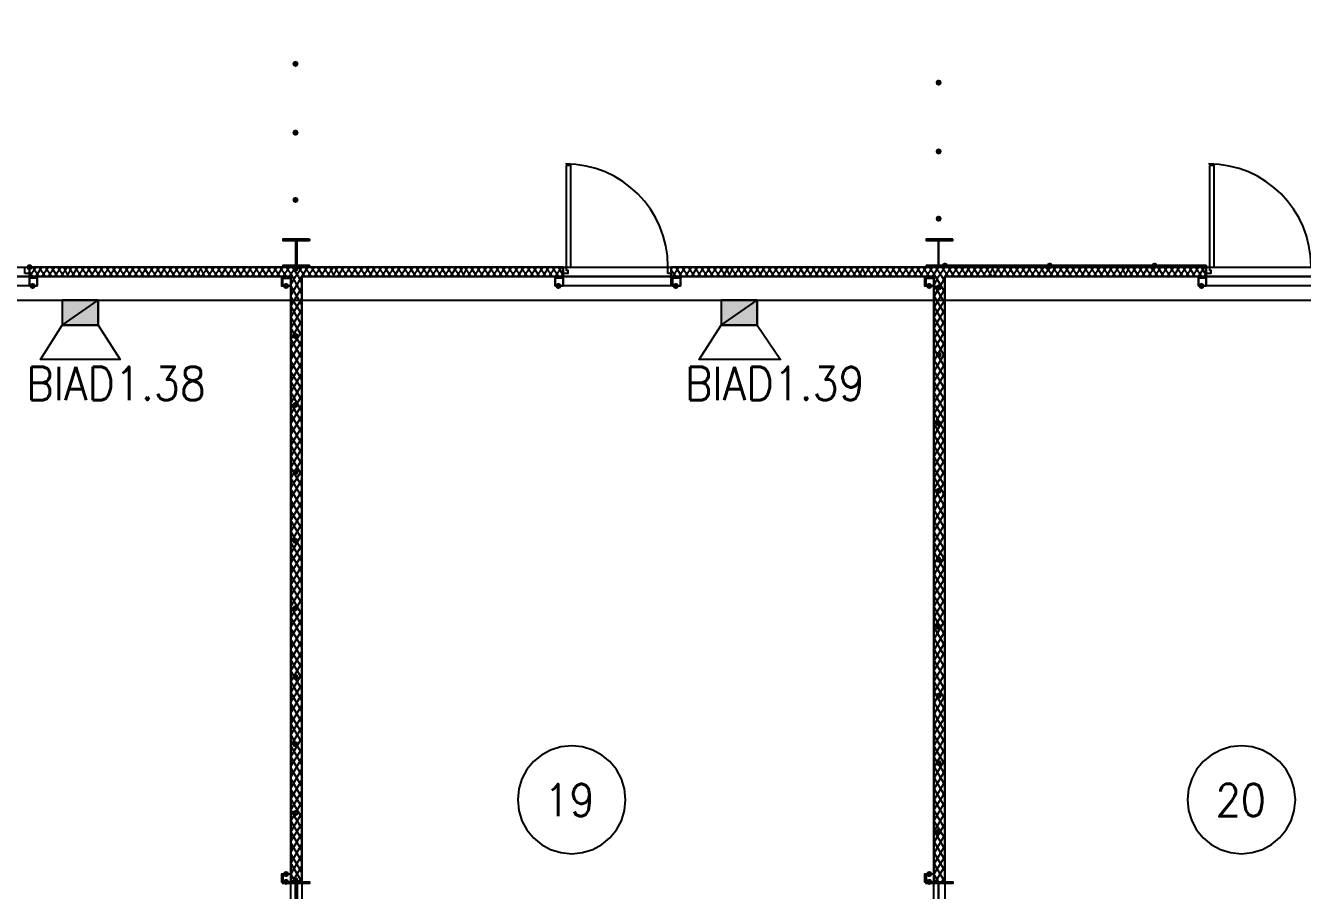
# Model space of a CAD drawing. Header units: millimetres. Extents: x 0 to 420, y 0 to 297.
# Drawn here: x 200.17 to 234.72, y 122.03 to 145.44 of the extents above; entities that cross this region are included whole.
import ezdxf

# ---------------------------------------------------------------- set-up
doc = ezdxf.new("R2010")
doc.units = ezdxf.units.MM
doc.layers.get('0').update_dxf_attribs({"linetype": 'CONTINUOUS'})
doc.styles.get("Standard").update_dxf_attribs({"font": 'STANDARD'})

msp = doc.modelspace()

# ---------------------------------------------------------------- hatches: boundary and pattern name
at = {"true_color": 0x000007}
for points in [[(207.560333, 144.399), (207.535462, 144.339204), (207.475667, 144.314333), (207.415871, 144.339204), (207.391, 144.399), (207.415871, 144.458796), (207.475667, 144.483667), (207.535462, 144.458796)], [(224.959333, 143.891), (224.934463, 143.831204), (224.874667, 143.806333), (224.814871, 143.831204), (224.79, 143.891), (224.814871, 143.950796), (224.874667, 143.975667), (224.934462, 143.950796)], [(207.560333, 142.536333), (207.535462, 142.476537), (207.475667, 142.451667), (207.415871, 142.476537), (207.391, 142.536333), (207.415871, 142.596129), (207.475667, 142.621), (207.535462, 142.596129)], [(224.959333, 142.028333), (224.934463, 141.968537), (224.874667, 141.943667), (224.814871, 141.968537), (224.79, 142.028333), (224.814871, 142.088129), (224.874667, 142.113), (224.934462, 142.088129)], [(207.560333, 140.716), (207.535462, 140.656204), (207.475667, 140.631333), (207.415871, 140.656204), (207.391, 140.716), (207.415871, 140.775796), (207.475667, 140.800667), (207.535462, 140.775796)], [(224.959333, 140.208), (224.934463, 140.148204), (224.874667, 140.123333), (224.814871, 140.148204), (224.79, 140.208), (224.814871, 140.267796), (224.874667, 140.292667), (224.934462, 140.267796)], [(200.363667, 138.895667), (200.338796, 138.835871), (200.279, 138.811), (200.219204, 138.835871), (200.194333, 138.895667), (200.219204, 138.955462), (200.279, 138.980333), (200.338796, 138.955463)], [(207.560333, 138.853333), (207.535462, 138.793537), (207.475667, 138.768667), (207.415871, 138.793537), (207.391, 138.853333), (207.415871, 138.913129), (207.475667, 138.938), (207.535462, 138.913129)], [(200.448333, 138.387667), (200.423463, 138.327871), (200.363667, 138.303), (200.303871, 138.327871), (200.279, 138.387667), (200.303871, 138.447462), (200.363667, 138.472333), (200.423462, 138.447463)], [(207.306333, 138.387667), (207.281462, 138.327871), (207.221667, 138.303), (207.161871, 138.327871), (207.137, 138.387667), (207.161871, 138.447462), (207.221667, 138.472333), (207.281462, 138.447463)], [(214.672333, 138.387667), (214.647462, 138.327871), (214.587667, 138.303), (214.527871, 138.327871), (214.503, 138.387667), (214.527871, 138.447462), (214.587667, 138.472333), (214.647462, 138.447463)], [(217.847333, 138.387667), (217.822462, 138.327871), (217.762667, 138.303), (217.702871, 138.327871), (217.678, 138.387667), (217.702871, 138.447462), (217.762667, 138.472333), (217.822462, 138.447463)], [(224.705333, 138.387667), (224.680462, 138.327871), (224.620667, 138.303), (224.560871, 138.327871), (224.536, 138.387667), (224.560871, 138.447462), (224.620667, 138.472333), (224.680462, 138.447463)], [(224.959333, 138.345333), (224.934463, 138.285537), (224.874667, 138.260667), (224.814871, 138.285537), (224.79, 138.345333), (224.814871, 138.405129), (224.874667, 138.43), (224.934462, 138.405129)], [(232.071333, 138.387667), (232.046462, 138.327871), (231.986667, 138.303), (231.926871, 138.327871), (231.902, 138.387667), (231.926871, 138.447462), (231.986667, 138.472333), (232.046462, 138.447463)], [(207.560333, 137.033), (207.535462, 136.973204), (207.475667, 136.948333), (207.415871, 136.973204), (207.391, 137.033), (207.415871, 137.092796), (207.475667, 137.117667), (207.535462, 137.092796)], [(224.959333, 136.525), (224.934463, 136.465204), (224.874667, 136.440333), (224.814871, 136.465204), (224.79, 136.525), (224.814871, 136.584796), (224.874667, 136.609667), (224.934462, 136.584796)], [(207.560333, 135.170333), (207.535462, 135.110537), (207.475667, 135.085667), (207.415871, 135.110537), (207.391, 135.170333), (207.415871, 135.230129), (207.475667, 135.255), (207.535462, 135.230129)], [(224.959333, 134.662333), (224.934463, 134.602537), (224.874667, 134.577667), (224.814871, 134.602537), (224.79, 134.662333), (224.814871, 134.722129), (224.874667, 134.747), (224.934462, 134.722129)], [(207.560333, 133.35), (207.535462, 133.290204), (207.475667, 133.265333), (207.415871, 133.290204), (207.391, 133.35), (207.415871, 133.409796), (207.475667, 133.434667), (207.535462, 133.409796)], [(224.959333, 132.842), (224.934463, 132.782204), (224.874667, 132.757333), (224.814871, 132.782204), (224.79, 132.842), (224.814871, 132.901796), (224.874667, 132.926667), (224.934462, 132.901796)], [(207.560333, 131.487333), (207.535462, 131.427537), (207.475667, 131.402667), (207.415871, 131.427537), (207.391, 131.487333), (207.415871, 131.547129), (207.475667, 131.572), (207.535462, 131.547129)], [(224.959333, 130.979333), (224.934463, 130.919537), (224.874667, 130.894667), (224.814871, 130.919537), (224.79, 130.979333), (224.814871, 131.039129), (224.874667, 131.064), (224.934462, 131.039129)], [(207.560333, 129.667), (207.535462, 129.607204), (207.475667, 129.582333), (207.415871, 129.607204), (207.391, 129.667), (207.415871, 129.726796), (207.475667, 129.751667), (207.535462, 129.726796)], [(224.959333, 129.159), (224.934463, 129.099204), (224.874667, 129.074333), (224.814871, 129.099204), (224.79, 129.159), (224.814871, 129.218796), (224.874667, 129.243667), (224.934462, 129.218796)], [(207.560333, 127.804333), (207.535462, 127.744537), (207.475667, 127.719667), (207.415871, 127.744537), (207.391, 127.804333), (207.415871, 127.864129), (207.475667, 127.889), (207.535462, 127.864129)], [(224.959333, 127.296333), (224.934463, 127.236538), (224.874667, 127.211667), (224.814871, 127.236538), (224.79, 127.296333), (224.814871, 127.356129), (224.874667, 127.381), (224.934462, 127.356129)], [(207.560333, 125.984), (207.535462, 125.924204), (207.475667, 125.899333), (207.415871, 125.924204), (207.391, 125.984), (207.415871, 126.043796), (207.475667, 126.068667), (207.535462, 126.043796)], [(224.959333, 125.476), (224.934463, 125.416204), (224.874667, 125.391333), (224.814871, 125.416204), (224.79, 125.476), (224.814871, 125.535796), (224.874667, 125.560667), (224.934462, 125.535796)], [(207.560333, 124.121333), (207.535462, 124.061537), (207.475667, 124.036667), (207.415871, 124.061537), (207.391, 124.121333), (207.415871, 124.181129), (207.475667, 124.206), (207.535462, 124.181129)], [(224.959333, 123.613333), (224.934463, 123.553538), (224.874667, 123.528667), (224.814871, 123.553538), (224.79, 123.613333), (224.814871, 123.673129), (224.874667, 123.698), (224.934462, 123.673129)], [(207.306333, 122.470333), (207.281462, 122.410538), (207.221667, 122.385667), (207.161871, 122.410538), (207.137, 122.470333), (207.161871, 122.530129), (207.221667, 122.555), (207.281462, 122.530129)], [(207.306333, 122.258667), (207.281462, 122.198871), (207.221667, 122.174), (207.161871, 122.198871), (207.137, 122.258667), (207.161871, 122.318462), (207.221667, 122.343333), (207.281462, 122.318463)], [(207.560333, 122.301), (207.535462, 122.241204), (207.475667, 122.216333), (207.415871, 122.241204), (207.391, 122.301), (207.415871, 122.360796), (207.475667, 122.385667), (207.535462, 122.360796)], [(224.705333, 122.470333), (224.680462, 122.410538), (224.620667, 122.385667), (224.560871, 122.410538), (224.536, 122.470333), (224.560871, 122.530129), (224.620667, 122.555), (224.680462, 122.530129)], [(224.705333, 122.258667), (224.680462, 122.198871), (224.620667, 122.174), (224.560871, 122.198871), (224.536, 122.258667), (224.560871, 122.318462), (224.620667, 122.343333), (224.680462, 122.318463)]]:
    msp.add_hatch(color=0, dxfattribs=at).paths.add_polyline_path(points, flags=0)
at = {"true_color": 0x0000fe}
for points in [[(225.128667, 138.938), (225.103796, 138.878204), (225.044, 138.853333), (224.984204, 138.878204), (224.959333, 138.938), (224.984204, 138.997796), (225.044, 139.022667), (225.103796, 138.997796)], [(225.128667, 138.938), (225.103796, 138.878204), (225.044, 138.853333), (224.984204, 138.878204), (224.959333, 138.938), (224.984204, 138.997796), (225.044, 139.022667), (225.103796, 138.997796)], [(227.922667, 138.895667), (227.897796, 138.835871), (227.838, 138.811), (227.778204, 138.835871), (227.753333, 138.895667), (227.778204, 138.955462), (227.838, 138.980333), (227.897796, 138.955463)], [(227.965, 138.938), (227.940129, 138.878204), (227.880333, 138.853333), (227.820538, 138.878204), (227.795667, 138.938), (227.820537, 138.997796), (227.880333, 139.022667), (227.940129, 138.997796)], [(230.759, 138.895667), (230.734129, 138.835871), (230.674333, 138.811), (230.614538, 138.835871), (230.589667, 138.895667), (230.614537, 138.955462), (230.674333, 138.980333), (230.734129, 138.955463)], [(230.801333, 138.938), (230.776462, 138.878204), (230.716667, 138.853333), (230.656871, 138.878204), (230.632, 138.938), (230.656871, 138.997796), (230.716667, 139.022667), (230.776462, 138.997796)]]:
    msp.add_hatch(color=0, dxfattribs=at).paths.add_polyline_path(points, flags=0)
at = {"true_color": 0x000007}
h = msp.add_hatch(color=0, dxfattribs=at)
h.paths.add_polyline_path([(232.113667, 138.938), (225.044, 138.938), (232.113667, 138.895667)], flags=0)
h.paths.add_polyline_path([(225.044, 138.938), (232.113667, 138.895667), (225.044, 138.895667)], flags=0)
at = {"true_color": 0x000052}
h = msp.add_hatch(color=0, dxfattribs=at)
h.paths.add_polyline_path([(202.141668, 137.329333), (201.168001, 137.329333), (202.141668, 138.006666)], flags=0)
h.paths.add_polyline_path([(201.168001, 137.329333), (202.141668, 138.006666), (201.168001, 138.006666)], flags=0)
h = msp.add_hatch(color=0, dxfattribs=at)
h.paths.add_polyline_path([(219.964001, 137.329333), (218.990334, 137.329333), (219.964001, 138.006666)], flags=0)
h.paths.add_polyline_path([(218.990334, 137.329333), (219.964001, 138.006666), (218.990334, 138.006666)], flags=0)

# ---------------------------------------------------------------- linework, layer by layer
at = {"color": 0, "true_color": 0x000005}
msp.add_lwpolyline([(133.011334, 138.006666), (237.236001, 138.006666), (243.924667, 138.006666), (243.924667, 144.060333), (260.942667, 144.060333), (260.942667, 138.006666), (372.745, 138.006666), (372.745, 186.732333), (265.091334, 186.732333), (258.487334, 186.732333), (258.487334, 163.279666), (257.979334, 163.279666), (257.979334, 181.017333), (251.079001, 181.017333), (240.453334, 181.017333), (240.453334, 202.988333), (236.177667, 202.988333), (235.204001, 202.988333), (222.800334, 202.988333), (222.800334, 186.732333), (125.560668, 186.732333)], dxfattribs=at)
at = {"color": 0, "true_color": 0x000008}
msp.add_lwpolyline([(121.200333, 186.012667), (121.200333, 138.895667), (242.654667, 138.895667), (242.654667, 186.012667)], close=True, dxfattribs=at)
at = {"color": 0, "true_color": 0x000007}
for points in [[(217.551, 138.916833), (217.536684, 139.200342), (217.494666, 139.47566), (217.42634, 139.741395), (217.333099, 139.996151), (217.216337, 140.238537), (217.077448, 140.467157), (216.917824, 140.680619), (216.738861, 140.877528), (216.541952, 141.056491), (216.328491, 141.216114), (216.09987, 141.355004), (215.857485, 141.471766), (215.602728, 141.565007), (215.336994, 141.633333), (215.061675, 141.675351), (214.778167, 141.689667)], [(234.95, 138.916833), (234.935684, 139.200342), (234.893666, 139.47566), (234.82534, 139.741395), (234.732099, 139.996151), (234.615337, 140.238537), (234.476448, 140.467157), (234.316824, 140.680619), (234.137861, 140.877528), (233.940952, 141.056491), (233.727491, 141.216114), (233.49887, 141.355004), (233.256485, 141.471766), (233.001728, 141.565007), (232.735994, 141.633333), (232.460675, 141.675351), (232.177167, 141.689667)], [(207.137, 139.657667), (207.137, 139.615333)], [(207.306333, 139.657667), (207.306333, 139.615333)], [(207.475667, 139.657667), (207.475667, 138.895667)], [(207.645, 139.657667), (207.645, 139.615333)], [(207.856667, 139.657667), (207.856667, 139.615333)], [(224.536, 139.657667), (224.536, 139.615333)], [(224.705333, 139.657667), (224.705333, 139.615333)], [(224.874667, 139.657667), (224.874667, 138.895667)], [(225.044, 139.657667), (225.044, 139.615333)], [(225.213333, 139.657667), (225.213333, 139.615333)], [(200.279, 138.641667), (200.448333, 138.895667)], [(200.279, 138.895667), (200.279, 138.726333), (200.279, 138.641667)], [(200.279, 138.641667), (200.279, 138.726333), (200.279, 138.895667), (200.279, 138.726333)], [(214.714667, 138.895667), (200.279, 138.895667)], [(200.533, 138.641667), (200.363667, 138.895667)], [(200.448333, 138.641667), (200.617667, 138.895667)], [(200.702333, 138.641667), (200.533, 138.895667)], [(200.617667, 138.641667), (200.787, 138.895667)], [(200.871667, 138.641667), (200.702333, 138.895667)], [(200.787, 138.641667), (200.956333, 138.895667)], [(201.041, 138.641667), (200.871667, 138.895667)], [(200.956333, 138.641667), (201.125667, 138.895667)], [(201.210333, 138.641667), (201.041, 138.895667)], [(201.125667, 138.641667), (201.295, 138.895667)], [(201.337333, 138.641667), (201.210333, 138.895667)], [(201.295, 138.641667), (201.422, 138.895667)], [(201.506667, 138.641667), (201.337333, 138.895667)], [(201.422, 138.641667), (201.591333, 138.895667)], [(201.676, 138.641667), (201.506667, 138.895667)], [(201.591333, 138.641667), (201.760667, 138.895667)], [(201.845333, 138.641667), (201.676, 138.895667)], [(201.760667, 138.641667), (201.93, 138.895667)], [(202.014667, 138.641667), (201.845333, 138.895667)], [(201.93, 138.641667), (202.099333, 138.895667)], [(202.184, 138.641667), (202.014667, 138.895667)], [(202.099333, 138.641667), (202.268667, 138.895667)], [(202.353333, 138.641667), (202.184, 138.895667)], [(202.268667, 138.641667), (202.438, 138.895667)], [(202.522667, 138.641667), (202.353333, 138.895667)], [(202.438, 138.641667), (202.607333, 138.895667)], [(202.692, 138.641667), (202.522667, 138.895667)], [(202.607333, 138.641667), (202.776667, 138.895667)], [(202.861333, 138.641667), (202.692, 138.895667)], [(202.776667, 138.641667), (202.946, 138.895667)], [(203.030667, 138.641667), (202.861333, 138.895667)], [(202.946, 138.641667), (203.115333, 138.895667)], [(203.2, 138.641667), (203.030667, 138.895667)], [(203.115333, 138.641667), (203.284667, 138.895667)], [(203.369333, 138.641667), (203.2, 138.895667)], [(203.284667, 138.641667), (203.454, 138.895667)], [(203.538667, 138.641667), (203.369333, 138.895667)], [(203.454, 138.641667), (203.623333, 138.895667)], [(203.708, 138.641667), (203.538667, 138.895667)], [(203.623333, 138.641667), (203.792667, 138.895667)], [(203.877333, 138.641667), (203.708, 138.895667)], [(203.792667, 138.641667), (203.962, 138.895667)], [(204.046667, 138.641667), (203.877333, 138.895667)], [(203.962, 138.641667), (204.131333, 138.895667)], [(204.216, 138.641667), (204.046667, 138.895667)], [(204.131333, 138.641667), (204.300667, 138.895667)], [(204.385333, 138.641667), (204.216, 138.895667)], [(204.300667, 138.641667), (204.47, 138.895667)], [(204.554667, 138.641667), (204.385333, 138.895667)], [(204.47, 138.641667), (204.639333, 138.895667)], [(204.724, 138.641667), (204.554667, 138.895667)], [(204.639333, 138.641667), (204.808667, 138.895667)], [(204.893333, 138.641667), (204.724, 138.895667)], [(204.808667, 138.641667), (204.935667, 138.895667)], [(205.020333, 138.641667), (204.893333, 138.895667)], [(204.935667, 138.641667), (205.105, 138.895667)], [(205.189667, 138.641667), (205.020333, 138.895667)], [(205.105, 138.641667), (205.274333, 138.895667)], [(205.359, 138.641667), (205.189667, 138.895667)], [(205.274333, 138.641667), (205.443667, 138.895667)], [(205.528333, 138.641667), (205.359, 138.895667)], [(205.443667, 138.641667), (205.613, 138.895667)], [(205.697667, 138.641667), (205.528333, 138.895667)], [(205.613, 138.641667), (205.782333, 138.895667)], [(205.867, 138.641667), (205.697667, 138.895667)], [(205.782333, 138.641667), (205.951667, 138.895667)], [(206.036333, 138.641667), (205.867, 138.895667)], [(205.951667, 138.641667), (206.121, 138.895667)], [(206.205667, 138.641667), (206.036333, 138.895667)], [(206.121, 138.641667), (206.290333, 138.895667)], [(206.375, 138.641667), (206.205667, 138.895667)], [(206.290333, 138.641667), (206.459667, 138.895667)], [(206.544333, 138.641667), (206.375, 138.895667)], [(206.459667, 138.641667), (206.629, 138.895667)], [(206.713667, 138.641667), (206.544333, 138.895667)], [(206.629, 138.641667), (206.798333, 138.895667)], [(206.883, 138.641667), (206.713667, 138.895667)], [(206.798333, 138.641667), (206.967667, 138.895667)], [(207.052333, 138.641667), (206.883, 138.895667)], [(206.967667, 138.641667), (207.137, 138.895667)], [(207.221667, 138.641667), (207.052333, 138.895667)], [(207.137, 138.938), (207.137, 138.895667)], [(207.137, 138.641667), (207.306333, 138.895667)], [(207.391, 138.641667), (207.221667, 138.895667)], [(207.306333, 138.938), (207.306333, 138.895667)], [(207.306333, 138.641667), (207.475667, 138.895667)], [(207.560333, 138.641667), (207.391, 138.895667)], [(207.475667, 138.641667), (207.645, 138.895667)], [(207.729667, 138.641667), (207.560333, 138.895667)], [(207.645, 138.938), (207.645, 138.895667)], [(207.645, 138.641667), (207.814333, 138.895667)], [(207.899, 138.641667), (207.729667, 138.895667)], [(207.814333, 138.641667), (207.983667, 138.895667)], [(207.856667, 138.938), (207.856667, 138.895667)], [(208.068333, 138.641667), (207.899, 138.895667)], [(207.983667, 138.641667), (208.153, 138.895667)], [(208.237667, 138.641667), (208.068333, 138.895667)], [(208.153, 138.641667), (208.322333, 138.895667)], [(208.407, 138.641667), (208.237667, 138.895667)], [(208.322333, 138.641667), (208.491667, 138.895667)], [(208.534, 138.641667), (208.407, 138.895667)], [(208.491667, 138.641667), (208.618667, 138.895667)], [(208.703333, 138.641667), (208.534, 138.895667)], [(208.618667, 138.641667), (208.788, 138.895667)], [(208.872667, 138.641667), (208.703333, 138.895667)], [(208.788, 138.641667), (208.957333, 138.895667)], [(209.042, 138.641667), (208.872667, 138.895667)], [(208.957333, 138.641667), (209.126667, 138.895667)], [(209.211333, 138.641667), (209.042, 138.895667)], [(209.126667, 138.641667), (209.296, 138.895667)], [(209.380667, 138.641667), (209.211333, 138.895667)], [(209.296, 138.641667), (209.465333, 138.895667)], [(209.55, 138.641667), (209.380667, 138.895667)], [(209.465333, 138.641667), (209.634667, 138.895667)], [(209.719333, 138.641667), (209.55, 138.895667)], [(209.634667, 138.641667), (209.804, 138.895667)], [(209.888667, 138.641667), (209.719333, 138.895667)], [(209.804, 138.641667), (209.973333, 138.895667)], [(210.058, 138.641667), (209.888667, 138.895667)], [(209.973333, 138.641667), (210.142667, 138.895667)], [(210.227333, 138.641667), (210.058, 138.895667)], [(210.142667, 138.641667), (210.312, 138.895667)], [(210.396667, 138.641667), (210.227333, 138.895667)], [(210.312, 138.641667), (210.481333, 138.895667)], [(210.566, 138.641667), (210.396667, 138.895667)], [(210.481333, 138.641667), (210.650667, 138.895667)], [(210.735333, 138.641667), (210.566, 138.895667)], [(210.650667, 138.641667), (210.82, 138.895667)], [(210.904667, 138.641667), (210.735333, 138.895667)], [(210.82, 138.641667), (210.989333, 138.895667)], [(211.074, 138.641667), (210.904667, 138.895667)], [(210.989333, 138.641667), (211.158667, 138.895667)], [(211.243333, 138.641667), (211.074, 138.895667)], [(211.158667, 138.641667), (211.328, 138.895667)], [(211.412667, 138.641667), (211.243333, 138.895667)], [(211.328, 138.641667), (211.497333, 138.895667)], [(211.582, 138.641667), (211.412667, 138.895667)], [(211.497333, 138.641667), (211.666667, 138.895667)], [(211.751333, 138.641667), (211.582, 138.895667)], [(211.666667, 138.641667), (211.836, 138.895667)], [(211.920667, 138.641667), (211.751333, 138.895667)], [(211.836, 138.641667), (212.005333, 138.895667)], [(212.047667, 138.641667), (211.920667, 138.895667)], [(212.005333, 138.641667), (212.132333, 138.895667)], [(212.217, 138.641667), (212.047667, 138.895667)], [(212.132333, 138.641667), (212.301667, 138.895667)], [(212.386333, 138.641667), (212.217, 138.895667)], [(212.301667, 138.641667), (212.471, 138.895667)], [(212.555667, 138.641667), (212.386333, 138.895667)], [(212.471, 138.641667), (212.640333, 138.895667)], [(212.725, 138.641667), (212.555667, 138.895667)], [(212.640333, 138.641667), (212.809667, 138.895667)], [(212.894333, 138.641667), (212.725, 138.895667)], [(212.809667, 138.641667), (212.979, 138.895667)], [(213.063667, 138.641667), (212.894333, 138.895667)], [(212.979, 138.641667), (213.148333, 138.895667)], [(213.233, 138.641667), (213.063667, 138.895667)], [(213.148333, 138.641667), (213.317667, 138.895667)], [(213.402333, 138.641667), (213.233, 138.895667)], [(213.317667, 138.641667), (213.487, 138.895667)], [(213.571667, 138.641667), (213.402333, 138.895667)], [(213.487, 138.641667), (213.656333, 138.895667)], [(213.741, 138.641667), (213.571667, 138.895667)], [(213.656333, 138.641667), (213.825667, 138.895667)], [(213.910333, 138.641667), (213.741, 138.895667)], [(213.825667, 138.641667), (213.995, 138.895667)], [(214.079667, 138.641667), (213.910333, 138.895667)], [(213.995, 138.641667), (214.164333, 138.895667)], [(214.249, 138.641667), (214.079667, 138.895667)], [(214.164333, 138.641667), (214.333667, 138.895667)], [(214.418333, 138.641667), (214.249, 138.895667)], [(214.333667, 138.641667), (214.503, 138.895667)], [(214.587667, 138.641667), (214.418333, 138.895667)], [(214.503, 138.641667), (214.672333, 138.895667)], [(214.714667, 138.684), (214.587667, 138.895667)], [(214.714667, 138.895667), (214.714667, 138.726333), (214.714667, 138.641667)], [(214.714667, 138.641667), (214.714667, 138.726333), (214.714667, 138.895667), (214.714667, 138.726333)], [(217.635667, 138.853333), (217.678, 138.895667)], [(217.635667, 138.895667), (217.635667, 138.726333), (217.635667, 138.641667)], [(217.635667, 138.641667), (217.635667, 138.726333), (217.635667, 138.895667), (217.635667, 138.726333)], [(232.113667, 138.895667), (217.635667, 138.895667)], [(217.678, 138.641667), (217.847333, 138.895667)], [(217.932, 138.641667), (217.762667, 138.895667)], [(217.847333, 138.641667), (218.016667, 138.895667)], [(218.101333, 138.641667), (217.932, 138.895667)], [(218.016667, 138.641667), (218.186, 138.895667)], [(218.270667, 138.641667), (218.101333, 138.895667)], [(218.186, 138.641667), (218.355333, 138.895667)], [(218.44, 138.641667), (218.270667, 138.895667)], [(218.355333, 138.641667), (218.524667, 138.895667)], [(218.609333, 138.641667), (218.44, 138.895667)], [(218.524667, 138.641667), (218.694, 138.895667)], [(218.778667, 138.641667), (218.609333, 138.895667)], [(218.694, 138.641667), (218.863333, 138.895667)], [(218.948, 138.641667), (218.778667, 138.895667)], [(218.863333, 138.641667), (219.032667, 138.895667)], [(219.117333, 138.641667), (218.948, 138.895667)], [(219.032667, 138.641667), (219.202, 138.895667)], [(219.244333, 138.641667), (219.117333, 138.895667)], [(219.202, 138.641667), (219.329, 138.895667)], [(219.413667, 138.641667), (219.244333, 138.895667)], [(219.329, 138.641667), (219.498333, 138.895667)], [(219.583, 138.641667), (219.413667, 138.895667)], [(219.498333, 138.641667), (219.667667, 138.895667)], [(219.752333, 138.641667), (219.583, 138.895667)], [(219.667667, 138.641667), (219.837, 138.895667)], [(219.921667, 138.641667), (219.752333, 138.895667)], [(219.837, 138.641667), (220.006333, 138.895667)], [(220.091, 138.641667), (219.921667, 138.895667)], [(220.006333, 138.641667), (220.175667, 138.895667)], [(220.260333, 138.641667), (220.091, 138.895667)], [(220.175667, 138.641667), (220.345, 138.895667)], [(220.429667, 138.641667), (220.260333, 138.895667)], [(220.345, 138.641667), (220.514333, 138.895667)], [(220.599, 138.641667), (220.429667, 138.895667)], [(220.514333, 138.641667), (220.683667, 138.895667)], [(220.768333, 138.641667), (220.599, 138.895667)], [(220.683667, 138.641667), (220.853, 138.895667)], [(220.937667, 138.641667), (220.768333, 138.895667)], [(220.853, 138.641667), (221.022333, 138.895667)], [(221.107, 138.641667), (220.937667, 138.895667)], [(221.022333, 138.641667), (221.191667, 138.895667)], [(221.276333, 138.641667), (221.107, 138.895667)], [(221.191667, 138.641667), (221.361, 138.895667)], [(221.445667, 138.641667), (221.276333, 138.895667)], [(221.361, 138.641667), (221.530333, 138.895667)], [(221.615, 138.641667), (221.445667, 138.895667)], [(221.530333, 138.641667), (221.699667, 138.895667)], [(221.784333, 138.641667), (221.615, 138.895667)], [(221.699667, 138.641667), (221.869, 138.895667)], [(221.953667, 138.641667), (221.784333, 138.895667)], [(221.869, 138.641667), (222.038333, 138.895667)], [(222.123, 138.641667), (221.953667, 138.895667)], [(222.038333, 138.641667), (222.207667, 138.895667)], [(222.292333, 138.641667), (222.123, 138.895667)], [(222.207667, 138.641667), (222.377, 138.895667)], [(222.461667, 138.641667), (222.292333, 138.895667)], [(222.377, 138.641667), (222.546333, 138.895667)], [(222.631, 138.641667), (222.461667, 138.895667)], [(222.546333, 138.641667), (222.715667, 138.895667)], [(222.800333, 138.641667), (222.631, 138.895667)], [(222.715667, 138.641667), (222.842667, 138.895667)], [(222.927333, 138.641667), (222.800333, 138.895667)], [(222.842667, 138.641667), (223.012, 138.895667)], [(223.096667, 138.641667), (222.927333, 138.895667)], [(223.012, 138.641667), (223.181333, 138.895667)], [(223.266, 138.641667), (223.096667, 138.895667)], [(223.181333, 138.641667), (223.350667, 138.895667)], [(223.435333, 138.641667), (223.266, 138.895667)], [(223.350667, 138.641667), (223.52, 138.895667)], [(223.604667, 138.641667), (223.435333, 138.895667)], [(223.52, 138.641667), (223.689333, 138.895667)], [(223.774, 138.641667), (223.604667, 138.895667)], [(223.689333, 138.641667), (223.858667, 138.895667)], [(223.943333, 138.641667), (223.774, 138.895667)], [(223.858667, 138.641667), (224.028, 138.895667)], [(224.112667, 138.641667), (223.943333, 138.895667)], [(224.028, 138.641667), (224.197333, 138.895667)], [(224.282, 138.641667), (224.112667, 138.895667)], [(224.197333, 138.641667), (224.366667, 138.895667)], [(224.451333, 138.641667), (224.282, 138.895667)], [(224.366667, 138.641667), (224.536, 138.895667)], [(224.620667, 138.641667), (224.451333, 138.895667)], [(224.536, 138.938), (224.536, 138.895667)], [(224.536, 138.641667), (224.705333, 138.895667)], [(224.79, 138.641667), (224.620667, 138.895667)], [(224.705333, 138.938), (224.705333, 138.895667)], [(224.705333, 138.641667), (224.874667, 138.895667)], [(224.959333, 138.641667), (224.79, 138.895667)], [(224.874667, 138.641667), (225.044, 138.895667)], [(225.128667, 138.641667), (224.959333, 138.895667)], [(232.113667, 138.938), (225.044, 138.938), (232.113667, 138.938), (225.044, 138.895667)], [(225.044, 138.938), (225.044, 138.895667)], [(225.044, 138.641667), (225.213333, 138.895667)], [(225.298, 138.641667), (225.128667, 138.895667)], [(225.213333, 138.938), (225.213333, 138.895667)], [(225.213333, 138.641667), (225.382667, 138.895667)], [(225.467333, 138.641667), (225.298, 138.895667)], [(225.382667, 138.641667), (225.552, 138.895667)], [(225.636667, 138.641667), (225.467333, 138.895667)], [(225.552, 138.641667), (225.721333, 138.895667)], [(225.806, 138.641667), (225.636667, 138.895667)], [(225.721333, 138.641667), (225.890667, 138.895667)], [(225.975333, 138.641667), (225.806, 138.895667)], [(225.890667, 138.641667), (226.06, 138.895667)], [(226.144667, 138.641667), (225.975333, 138.895667)], [(226.06, 138.641667), (226.229333, 138.895667)], [(226.314, 138.641667), (226.144667, 138.895667)], [(226.229333, 138.641667), (226.356333, 138.895667)], [(226.441, 138.641667), (226.314, 138.895667)], [(226.356333, 138.641667), (226.525667, 138.895667)], [(226.610333, 138.641667), (226.441, 138.895667)], [(226.525667, 138.641667), (226.695, 138.895667)], [(226.779667, 138.641667), (226.610333, 138.895667)], [(226.695, 138.641667), (226.864333, 138.895667)], [(226.949, 138.641667), (226.779667, 138.895667)], [(226.864333, 138.641667), (227.033667, 138.895667)], [(227.118333, 138.641667), (226.949, 138.895667)], [(227.033667, 138.641667), (227.203, 138.895667)], [(227.287667, 138.641667), (227.118333, 138.895667)], [(227.203, 138.641667), (227.372333, 138.895667)], [(227.457, 138.641667), (227.287667, 138.895667)], [(227.372333, 138.641667), (227.541667, 138.895667)], [(227.626333, 138.641667), (227.457, 138.895667)], [(227.541667, 138.641667), (227.711, 138.895667)], [(227.795667, 138.641667), (227.626333, 138.895667)], [(227.711, 138.641667), (227.880333, 138.895667)], [(227.965, 138.641667), (227.795667, 138.895667)], [(227.880333, 138.641667), (228.049667, 138.895667)], [(228.134333, 138.641667), (227.965, 138.895667)], [(228.049667, 138.641667), (228.219, 138.895667)], [(228.303667, 138.641667), (228.134333, 138.895667)], [(228.219, 138.641667), (228.388333, 138.895667)], [(228.473, 138.641667), (228.303667, 138.895667)], [(228.388333, 138.641667), (228.557667, 138.895667)], [(228.642333, 138.641667), (228.473, 138.895667)], [(228.557667, 138.641667), (228.727, 138.895667)], [(228.811667, 138.641667), (228.642333, 138.895667)], [(228.727, 138.641667), (228.896333, 138.895667)], [(228.981, 138.641667), (228.811667, 138.895667)], [(228.896333, 138.641667), (229.065667, 138.895667)], [(229.150333, 138.641667), (228.981, 138.895667)], [(229.065667, 138.641667), (229.235, 138.895667)], [(229.319667, 138.641667), (229.150333, 138.895667)], [(229.235, 138.641667), (229.404333, 138.895667)], [(229.489, 138.641667), (229.319667, 138.895667)], [(229.404333, 138.641667), (229.573667, 138.895667)], [(229.658333, 138.641667), (229.489, 138.895667)], [(229.573667, 138.641667), (229.743, 138.895667)], [(229.827667, 138.641667), (229.658333, 138.895667)], [(229.743, 138.641667), (229.912333, 138.895667)], [(229.954667, 138.641667), (229.827667, 138.895667)], [(229.912333, 138.641667), (230.039333, 138.895667)], [(230.124, 138.641667), (229.954667, 138.895667)], [(230.039333, 138.641667), (230.208667, 138.895667)], [(230.293333, 138.641667), (230.124, 138.895667)], [(230.208667, 138.641667), (230.378, 138.895667)], [(230.462667, 138.641667), (230.293333, 138.895667)], [(230.378, 138.641667), (230.547333, 138.895667)], [(230.632, 138.641667), (230.462667, 138.895667)], [(230.547333, 138.641667), (230.716667, 138.895667)], [(230.801333, 138.641667), (230.632, 138.895667)], [(230.716667, 138.641667), (230.886, 138.895667)], [(230.970667, 138.641667), (230.801333, 138.895667)], [(230.886, 138.641667), (231.055333, 138.895667)], [(231.14, 138.641667), (230.970667, 138.895667)], [(231.055333, 138.641667), (231.224667, 138.895667)], [(231.309333, 138.641667), (231.14, 138.895667)], [(231.224667, 138.641667), (231.394, 138.895667)], [(231.478667, 138.641667), (231.309333, 138.895667)], [(231.394, 138.641667), (231.563333, 138.895667)], [(231.648, 138.641667), (231.478667, 138.895667)], [(231.563333, 138.641667), (231.732667, 138.895667)], [(231.817333, 138.641667), (231.648, 138.895667)], [(231.732667, 138.641667), (231.902, 138.895667)], [(231.986667, 138.641667), (231.817333, 138.895667)], [(231.902, 138.641667), (232.071333, 138.895667)], [(232.113667, 138.684), (231.986667, 138.895667)], [(232.113667, 138.895667), (232.113667, 138.726333), (232.113667, 138.641667)], [(232.113667, 138.641667), (232.113667, 138.726333), (232.113667, 138.895667), (232.113667, 138.726333)], [(198.797333, 138.641667), (200.279, 138.641667), (200.279, 138.514667)], [(200.363667, 138.641667), (200.279, 138.768667)], [(200.279, 138.641667), (207.348667, 138.641667)], [(200.363667, 138.641667), (200.363667, 138.599333)], [(207.221667, 138.641667), (207.221667, 138.599333)], [(207.348667, 138.43), (207.475667, 138.641667)], [(207.348667, 138.133667), (207.645, 138.641667)], [(207.348667, 138.641667), (207.348667, 122.258667), (207.645, 122.258667), (207.645, 138.641667)], [(207.645, 138.176), (207.391, 138.641667)], [(207.645, 138.472333), (207.560333, 138.641667)], [(207.645, 138.641667), (214.714667, 138.641667)], [(214.587667, 138.641667), (214.587667, 138.599333)], [(214.672333, 138.641667), (214.714667, 138.726333)], [(214.714667, 138.514667), (214.714667, 138.641667), (216.196333, 138.641667)], [(216.196333, 138.641667), (217.635667, 138.641667), (217.635667, 138.514667)], [(217.762667, 138.641667), (217.635667, 138.811)], [(217.635667, 138.641667), (224.747667, 138.641667)], [(217.762667, 138.641667), (217.762667, 138.599333)], [(224.620667, 138.641667), (224.620667, 138.599333)], [(224.747667, 138.387667), (224.874667, 138.641667)], [(224.747667, 138.641667), (224.747667, 122.258667), (225.044, 122.258667), (225.044, 138.641667)], [(224.747667, 138.091333), (225.044, 138.599333)], [(225.044, 138.218333), (224.79, 138.641667)], [(225.044, 138.514667), (224.959333, 138.641667)], [(225.044, 138.641667), (232.113667, 138.641667)], [(231.986667, 138.641667), (231.986667, 138.599333)], [(232.071333, 138.641667), (232.113667, 138.726333)], [(232.113667, 138.514667), (232.113667, 138.641667), (233.595333, 138.641667)], [(233.595333, 138.641667), (235.034667, 138.641667), (235.034667, 138.514667)], [(200.279, 138.514667), (200.279, 138.387667), (198.797333, 138.387667)], [(207.645, 137.879667), (207.348667, 138.387667)], [(207.348667, 137.837333), (207.645, 138.345333)], [(216.196333, 138.387667), (214.714667, 138.387667), (214.714667, 138.514667)], [(217.635667, 138.514667), (217.635667, 138.387667), (216.196333, 138.387667)], [(225.044, 137.922), (224.747667, 138.43)], [(224.747667, 137.795), (225.044, 138.303)], [(233.595333, 138.387667), (232.113667, 138.387667), (232.113667, 138.514667)], [(235.034667, 138.514667), (235.034667, 138.387667), (233.595333, 138.387667)], [(207.645, 137.625667), (207.348667, 138.091333)], [(207.348667, 137.541), (207.645, 138.049)], [(207.645, 137.329333), (207.348667, 137.837333)], [(225.044, 137.625667), (224.747667, 138.133667)], [(224.747667, 137.541), (225.044, 138.006667)], [(225.044, 137.329333), (224.747667, 137.837333)], [(207.348667, 137.244667), (207.645, 137.752667)], [(207.645, 137.033), (207.348667, 137.541)], [(224.747667, 137.244667), (225.044, 137.752667)], [(225.044, 137.033), (224.747667, 137.541)], [(207.348667, 136.948333), (207.645, 137.456333)], [(207.645, 136.736667), (207.348667, 137.244667)], [(207.348667, 136.694333), (207.645, 137.16)], [(224.747667, 136.948333), (225.044, 137.456333)], [(225.044, 136.779), (224.747667, 137.244667)], [(224.747667, 136.652), (225.044, 137.16)], [(207.645, 136.440333), (207.348667, 136.948333)], [(207.348667, 136.398), (207.645, 136.906)], [(225.044, 136.482667), (224.747667, 136.990667)], [(224.747667, 136.355667), (225.044, 136.863667)], [(207.645, 136.144), (207.348667, 136.652)], [(207.348667, 136.101667), (207.645, 136.609667)], [(225.044, 136.186333), (224.747667, 136.694333)], [(224.747667, 136.059333), (225.044, 136.567333)], [(207.645, 135.847667), (207.348667, 136.355667)], [(207.348667, 135.805333), (207.645, 136.313333)], [(225.044, 135.89), (224.747667, 136.398)], [(224.747667, 135.805333), (225.044, 136.271)], [(207.645, 135.593667), (207.348667, 136.059333)], [(207.348667, 135.509), (207.645, 136.017)], [(207.645, 135.297333), (207.348667, 135.805333)], [(225.044, 135.593667), (224.747667, 136.101667)], [(224.747667, 135.509), (225.044, 136.017)], [(225.044, 135.297333), (224.747667, 135.805333)], [(207.348667, 135.212667), (207.645, 135.720667)], [(207.645, 135.001), (207.348667, 135.509)], [(207.348667, 134.916333), (207.645, 135.424333)], [(224.747667, 135.212667), (225.044, 135.720667)], [(225.044, 135.001), (224.747667, 135.509)], [(224.747667, 134.916333), (225.044, 135.424333)], [(207.645, 134.704667), (207.348667, 135.212667)], [(207.348667, 134.662333), (207.645, 135.170333)], [(225.044, 134.747), (224.747667, 135.212667)], [(224.747667, 134.62), (225.044, 135.128)], [(207.645, 134.408333), (207.348667, 134.916333)], [(207.348667, 134.366), (207.645, 134.874)], [(225.044, 134.450667), (224.747667, 134.958667)], [(224.747667, 134.323667), (225.044, 134.831667)], [(207.645, 134.112), (207.348667, 134.62)], [(207.348667, 134.069667), (207.645, 134.577667)], [(225.044, 134.154333), (224.747667, 134.662333)], [(224.747667, 134.027333), (225.044, 134.535333)], [(207.645, 133.858), (207.348667, 134.323667)], [(207.348667, 133.773333), (207.645, 134.281333)], [(207.645, 133.561667), (207.348667, 134.069667)], [(225.044, 133.858), (224.747667, 134.366)], [(224.747667, 133.773333), (225.044, 134.239)], [(225.044, 133.561667), (224.747667, 134.069667)], [(207.348667, 133.477), (207.645, 133.985)], [(207.645, 133.265333), (207.348667, 133.773333)], [(207.348667, 133.180667), (207.645, 133.688667)], [(224.747667, 133.477), (225.044, 133.985)], [(225.044, 133.265333), (224.747667, 133.773333)], [(224.747667, 133.180667), (225.044, 133.688667)], [(207.645, 132.969), (207.348667, 133.477)], [(207.348667, 132.926667), (207.645, 133.392333)], [(225.044, 132.969), (224.747667, 133.477)], [(224.747667, 132.884333), (225.044, 133.392333)], [(207.645, 132.672667), (207.348667, 133.180667)], [(207.348667, 132.630333), (207.645, 133.138333)], [(225.044, 132.715), (224.747667, 133.223)], [(224.747667, 132.588), (225.044, 133.096)], [(207.645, 132.376333), (207.348667, 132.884333)], [(207.348667, 132.334), (207.645, 132.842)], [(225.044, 132.418667), (224.747667, 132.926667)], [(224.747667, 132.291667), (225.044, 132.799667)], [(207.645, 132.08), (207.348667, 132.588)], [(207.348667, 132.037667), (207.645, 132.545667)], [(225.044, 132.122333), (224.747667, 132.630333)], [(224.747667, 131.995333), (225.044, 132.503333)], [(225.044, 131.826), (224.747667, 132.334)], [(207.645, 131.826), (207.348667, 132.291667)], [(207.348667, 131.741333), (207.645, 132.249333)], [(207.645, 131.529667), (207.348667, 132.037667)], [(224.747667, 131.741333), (225.044, 132.249333)], [(225.044, 131.529667), (224.747667, 132.037667)], [(207.348667, 131.445), (207.645, 131.953)], [(207.645, 131.233333), (207.348667, 131.741333)], [(207.348667, 131.148667), (207.645, 131.656667)], [(224.747667, 131.445), (225.044, 131.953)], [(225.044, 131.233333), (224.747667, 131.741333)], [(224.747667, 131.148667), (225.044, 131.656667)], [(207.645, 130.937), (207.348667, 131.445)], [(207.348667, 130.894667), (207.645, 131.360333)], [(225.044, 130.979333), (224.747667, 131.445)], [(224.747667, 130.852333), (225.044, 131.360333)], [(207.645, 130.640667), (207.348667, 131.148667)], [(207.348667, 130.598333), (207.645, 131.106333)], [(225.044, 130.683), (224.747667, 131.191)], [(224.747667, 130.556), (225.044, 131.064)], [(207.645, 130.344333), (207.348667, 130.852333)], [(207.348667, 130.302), (207.645, 130.81)], [(225.044, 130.386667), (224.747667, 130.894667)], [(224.747667, 130.259667), (225.044, 130.767667)], [(225.044, 130.090333), (224.747667, 130.598333)], [(207.645, 130.090333), (207.348667, 130.556)], [(207.348667, 130.005667), (207.645, 130.513667)], [(207.645, 129.794), (207.348667, 130.302)], [(224.747667, 130.005667), (225.044, 130.471333)], [(225.044, 129.794), (224.747667, 130.302)], [(207.348667, 129.709333), (207.645, 130.217333)], [(207.645, 129.497667), (207.348667, 130.005667)], [(207.348667, 129.413), (207.645, 129.921)], [(224.747667, 129.709333), (225.044, 130.217333)], [(225.044, 129.497667), (224.747667, 130.005667)], [(224.747667, 129.413), (225.044, 129.921)], [(207.645, 129.201333), (207.348667, 129.709333)], [(207.348667, 129.159), (207.645, 129.624667)], [(225.044, 129.201333), (224.747667, 129.709333)], [(224.747667, 129.116667), (225.044, 129.624667)], [(207.645, 128.905), (207.348667, 129.413)], [(207.348667, 128.862667), (207.645, 129.370667)], [(225.044, 128.947333), (224.747667, 129.455333)], [(224.747667, 128.820333), (225.044, 129.328333)], [(207.645, 128.608667), (207.348667, 129.116667)], [(207.348667, 128.566333), (207.645, 129.074333)], [(225.044, 128.651), (224.747667, 129.159)], [(224.747667, 128.524), (225.044, 129.032)], [(225.044, 128.354667), (224.747667, 128.862667)], [(207.645, 128.312333), (207.348667, 128.820333)], [(207.348667, 128.27), (207.645, 128.778)], [(207.645, 128.058333), (207.348667, 128.524)], [(224.747667, 128.227667), (225.044, 128.735667)], [(225.044, 128.058333), (224.747667, 128.566333)], [(207.348667, 127.973667), (207.645, 128.481667)], [(207.645, 127.762), (207.348667, 128.27)], [(207.348667, 127.677333), (207.645, 128.185333)], [(224.747667, 127.973667), (225.044, 128.481667)], [(225.044, 127.762), (224.747667, 128.27)], [(224.747667, 127.677333), (225.044, 128.185333)], [(207.645, 127.465667), (207.348667, 127.973667)], [(207.348667, 127.381), (207.645, 127.889)], [(225.044, 127.465667), (224.747667, 127.973667)], [(224.747667, 127.381), (225.044, 127.889)], [(207.645, 127.169333), (207.348667, 127.677333)], [(207.348667, 127.127), (207.645, 127.592667)], [(225.044, 127.211667), (224.747667, 127.677333)], [(224.747667, 127.084667), (225.044, 127.592667)], [(207.645, 126.873), (207.348667, 127.381)], [(207.348667, 126.830667), (207.645, 127.338667)], [(225.044, 126.915333), (224.747667, 127.423333)], [(224.747667, 126.788333), (225.044, 127.296333)], [(225.044, 126.619), (224.747667, 127.127)], [(207.645, 126.576667), (207.348667, 127.084667)], [(207.348667, 126.534333), (207.645, 127.042333)], [(207.645, 126.280333), (207.348667, 126.788333)], [(224.747667, 126.492), (225.044, 127)], [(225.044, 126.322667), (224.747667, 126.830667)], [(207.348667, 126.238), (207.645, 126.746)], [(207.645, 126.026333), (207.348667, 126.534333)], [(207.348667, 125.941667), (207.645, 126.449667)], [(224.747667, 126.238), (225.044, 126.703667)], [(225.044, 126.026333), (224.747667, 126.534333)], [(224.747667, 125.941667), (225.044, 126.449667)], [(207.645, 125.73), (207.348667, 126.238)], [(207.348667, 125.645333), (207.645, 126.153333)], [(225.044, 125.73), (224.747667, 126.238)], [(224.747667, 125.645333), (225.044, 126.153333)], [(207.645, 125.433667), (207.348667, 125.941667)], [(207.348667, 125.391333), (207.645, 125.857)], [(216.408, 124.481167), (216.378328, 124.77551), (216.293228, 125.049662), (216.158572, 125.297749), (215.980232, 125.513899), (215.764083, 125.692238), (215.515996, 125.826894), (215.241844, 125.911995), (214.9475, 125.941667), (214.653156, 125.911995), (214.379004, 125.826894), (214.130917, 125.692238), (213.914768, 125.513899), (213.736428, 125.297749), (213.601772, 125.049662), (213.516672, 124.77551), (213.487, 124.481167)], [(225.044, 125.433667), (224.747667, 125.941667)], [(224.747667, 125.349), (225.044, 125.857)], [(234.526667, 124.481167), (234.496995, 124.77551), (234.411894, 125.049662), (234.277238, 125.297749), (234.098899, 125.513899), (233.882749, 125.692238), (233.634662, 125.826894), (233.36051, 125.911995), (233.066167, 125.941667), (232.771823, 125.911995), (232.497671, 125.826894), (232.249584, 125.692238), (232.033434, 125.513899), (231.855095, 125.297749), (231.720439, 125.049662), (231.635339, 124.77551), (231.605667, 124.481167)], [(207.645, 125.137333), (207.348667, 125.645333)], [(207.348667, 125.095), (207.645, 125.603)], [(225.044, 125.179667), (224.747667, 125.645333)], [(224.747667, 125.052667), (225.044, 125.560667)], [(207.645, 124.841), (207.348667, 125.349)], [(207.348667, 124.798667), (207.645, 125.306667)], [(207.645, 124.544667), (207.348667, 125.052667)], [(225.044, 124.883333), (224.747667, 125.391333)], [(224.747667, 124.756333), (225.044, 125.264333)], [(225.044, 124.587), (224.747667, 125.095)], [(207.348667, 124.502333), (207.645, 125.010333)], [(207.645, 124.290667), (207.348667, 124.756333)], [(207.348667, 124.206), (207.645, 124.714)], [(224.747667, 124.46), (225.044, 124.968)], [(225.044, 124.290667), (224.747667, 124.798667)], [(207.645, 123.994333), (207.348667, 124.502333)], [(207.348667, 123.909667), (207.645, 124.417667)], [(213.487, 124.481167), (213.516672, 124.186823), (213.601772, 123.912671), (213.736428, 123.664584), (213.914768, 123.448434), (214.130917, 123.270095), (214.379004, 123.135439), (214.653156, 123.050339), (214.9475, 123.020667), (215.241844, 123.050339), (215.515996, 123.135439), (215.764083, 123.270095), (215.980232, 123.448434), (216.158572, 123.664584), (216.293228, 123.912671), (216.378328, 124.186823), (216.408, 124.481167)], [(224.747667, 124.206), (225.044, 124.671667)], [(225.044, 123.994333), (224.747667, 124.502333)], [(224.747667, 123.909667), (225.044, 124.417667)], [(231.605667, 124.481167), (231.635339, 124.186823), (231.720439, 123.912671), (231.855095, 123.664584), (232.033434, 123.448434), (232.249584, 123.270095), (232.497671, 123.135439), (232.771823, 123.050339), (233.066167, 123.020667), (233.36051, 123.050339), (233.634662, 123.135439), (233.882749, 123.270095), (234.098899, 123.448434), (234.277238, 123.664584), (234.411894, 123.912671), (234.496995, 124.186823), (234.526667, 124.481167)], [(207.645, 123.698), (207.348667, 124.206)], [(207.348667, 123.613333), (207.645, 124.121333)], [(225.044, 123.698), (224.747667, 124.206)], [(224.747667, 123.613333), (225.044, 124.121333)], [(207.645, 123.401667), (207.348667, 123.909667)], [(207.348667, 123.359333), (207.645, 123.825)], [(225.044, 123.444), (224.747667, 123.909667)], [(224.747667, 123.317), (225.044, 123.825)], [(207.645, 123.105333), (207.348667, 123.613333)], [(207.348667, 123.063), (207.645, 123.571)], [(225.044, 123.147667), (224.747667, 123.655667)], [(224.747667, 123.020667), (225.044, 123.528667)], [(225.044, 122.851333), (224.747667, 123.359333)], [(207.645, 122.809), (207.348667, 123.317)], [(207.348667, 122.766667), (207.645, 123.274667)], [(207.645, 122.512667), (207.348667, 123.020667)], [(207.348667, 122.470333), (207.645, 122.978333)], [(224.747667, 122.724333), (225.044, 123.232333)], [(225.044, 122.555), (224.747667, 123.063)], [(207.645, 122.258667), (207.348667, 122.766667)], [(207.391, 122.258667), (207.645, 122.682)], [(224.747667, 122.470333), (225.044, 122.936)], [(225.044, 122.258667), (224.747667, 122.766667)], [(224.79, 122.258667), (225.044, 122.682)], [(207.475667, 122.258667), (207.348667, 122.470333)], [(207.560333, 122.258667), (207.645, 122.385667)], [(224.874667, 122.258667), (224.747667, 122.470333)], [(224.959333, 122.258667), (225.044, 122.385667)], [(207.137, 122.216333), (207.137, 122.258667)], [(207.306333, 122.216333), (207.306333, 122.258667)], [(207.475667, 121.539), (207.475667, 122.258667)], [(207.645, 122.216333), (207.645, 122.258667)], [(207.856667, 122.216333), (207.856667, 122.258667)], [(224.536, 122.216333), (224.536, 122.258667)], [(224.705333, 122.216333), (224.705333, 122.258667)], [(224.874667, 121.539), (224.874667, 122.258667)], [(225.044, 122.216333), (225.044, 122.258667)], [(225.213333, 122.216333), (225.213333, 122.258667)]]:
    msp.add_lwpolyline(points, dxfattribs=at)
for points in [[(214.799333, 141.647333), (214.799333, 138.895667), (214.926333, 138.895667), (214.926333, 141.647333)], [(232.198333, 141.647333), (232.198333, 138.895667), (232.325333, 138.895667), (232.325333, 141.647333)], [(207.856667, 139.657667), (207.137, 139.657667), (207.137, 139.615333), (207.475667, 139.615333), (207.475667, 138.938), (207.137, 138.938), (207.137, 138.895667), (207.856667, 138.895667), (207.856667, 138.938), (207.518, 138.938), (207.518, 139.615333), (207.856667, 139.615333)], [(225.255667, 139.657667), (224.536, 139.657667), (224.536, 139.615333), (224.874667, 139.615333), (224.874667, 138.938), (224.536, 138.938), (224.536, 138.895667), (225.255667, 138.895667), (225.255667, 138.938), (224.874667, 138.938), (224.874667, 139.615333), (225.255667, 139.615333)], [(200.152, 138.726333), (200.152, 138.811), (200.152, 138.895667), (200.279, 138.895667), (200.279, 138.726333)], [(214.714667, 138.726333), (214.714667, 138.895667), (214.799333, 138.895667), (214.799333, 138.811), (214.841667, 138.811), (214.841667, 138.726333)], [(217.551, 138.726333), (217.551, 138.811), (217.551, 138.895667), (217.635667, 138.895667), (217.635667, 138.726333)], [(232.113667, 138.938), (225.044, 138.938), (232.113667, 138.895667)], [(225.044, 138.938), (232.113667, 138.895667), (225.044, 138.895667)], [(232.113667, 138.938), (232.113667, 138.895667), (225.044, 138.895667), (225.044, 138.938), (232.113667, 138.938), (225.044, 138.938), (225.044, 138.895667), (232.113667, 138.895667)], [(232.113667, 138.726333), (232.113667, 138.895667), (232.198333, 138.895667), (232.198333, 138.811), (232.240667, 138.811), (232.240667, 138.726333)], [(200.279, 138.641667), (200.490667, 138.641667), (200.490667, 138.387667), (200.279, 138.387667)], [(200.279, 138.599333), (200.279, 138.387667), (200.490667, 138.387667), (200.490667, 138.599333)], [(207.348667, 138.641667), (207.094667, 138.641667), (207.094667, 138.387667), (207.348667, 138.387667)], [(207.348667, 138.599333), (207.348667, 138.387667), (207.137, 138.387667), (207.137, 138.599333)], [(214.503, 138.641667), (214.714667, 138.641667), (214.714667, 138.387667), (214.503, 138.387667)], [(214.503, 138.599333), (214.503, 138.387667), (214.714667, 138.387667), (214.714667, 138.599333)], [(217.635667, 138.641667), (217.889667, 138.641667), (217.889667, 138.387667), (217.635667, 138.387667)], [(217.678, 138.599333), (217.678, 138.387667), (217.889667, 138.387667), (217.889667, 138.599333)], [(224.747667, 138.641667), (224.493667, 138.641667), (224.493667, 138.387667), (224.747667, 138.387667)], [(224.747667, 138.599333), (224.747667, 138.387667), (224.536, 138.387667), (224.536, 138.599333)], [(231.902, 138.641667), (232.113667, 138.641667), (232.113667, 138.387667), (231.902, 138.387667)], [(231.902, 138.599333), (231.902, 138.387667), (232.113667, 138.387667), (232.113667, 138.599333)], [(207.348667, 122.470333), (207.137, 122.470333), (207.137, 122.258667), (207.348667, 122.258667), (207.348667, 122.470333), (207.094667, 122.470333), (207.094667, 122.258667), (207.348667, 122.258667)], [(224.747667, 122.470333), (224.536, 122.470333), (224.536, 122.258667), (224.747667, 122.258667), (224.747667, 122.470333), (224.493667, 122.470333), (224.493667, 122.258667), (224.747667, 122.258667)], [(207.856667, 121.539), (207.137, 121.539), (207.475667, 121.539), (207.475667, 122.216333), (207.137, 122.216333), (207.137, 122.258667), (207.856667, 122.258667), (207.856667, 122.216333), (207.518, 122.216333), (207.518, 121.539)], [(225.255667, 121.539), (224.536, 121.539), (224.874667, 121.539), (224.874667, 122.216333), (224.536, 122.216333), (224.536, 122.258667), (225.255667, 122.258667), (225.255667, 122.216333), (224.874667, 122.216333), (224.874667, 121.539)]]:
    msp.add_lwpolyline(points, close=True, dxfattribs=at)
at = {"color": 0, "true_color": 0x00002b}
for points in [[(207.348667, 138.641667), (190.246, 138.641667), (190.246, 104.14), (207.348667, 104.14)], [(207.645, 138.641667), (207.645, 104.14), (224.747667, 104.14), (224.747667, 138.641667)], [(225.044, 138.641667), (225.044, 104.14), (242.654667, 104.14), (242.654667, 138.641667)]]:
    msp.add_lwpolyline(points, close=True, dxfattribs=at)
at = {"color": 0, "true_color": 0x000052}
for points in [[(202.141668, 137.329333), (202.141668, 138.006666), (201.168001, 138.006666), (201.168001, 137.329333), (202.141668, 137.329333), (202.734334, 136.397999), (200.575334, 136.397999), (201.168001, 137.329333)], [(219.964001, 137.329333), (219.964001, 138.006666), (218.990334, 138.006666), (218.990334, 137.329333), (219.964001, 137.329333), (220.599001, 136.397999), (218.397667, 136.397999), (218.990334, 137.329333)]]:
    msp.add_lwpolyline(points, dxfattribs=at)
for points in [[(202.141668, 137.329333), (201.168001, 137.329333), (202.141668, 138.006666)], [(201.168001, 137.329333), (202.141668, 138.006666), (201.168001, 138.006666)], [(219.964001, 137.329333), (218.990334, 137.329333), (219.964001, 138.006666)], [(218.990334, 137.329333), (219.964001, 138.006666), (218.990334, 138.006666)]]:
    msp.add_lwpolyline(points, close=True, dxfattribs=at)

# ---------------------------------------------------------------- texts
at = {"color": 0, "true_color": 0x000007, "attachment_point": 1}
for s, insert, char_height, width in [('BIAD1.38', (200.194326, 136.198871), 0.90154, 4.70804214), ('BIAD1.39', (218.016667, 136.198871), 0.90154, 4.70804214), ('19', (214.206667, 124.908699), 0.872032, 0.87203199), ('20', (232.36766, 124.908699), 0.872032, 1.06581688)]:
    msp.add_mtext(s, dxfattribs=dict(at, insert=insert, char_height=char_height, width=width))

doc.saveas('drawing.dxf')
